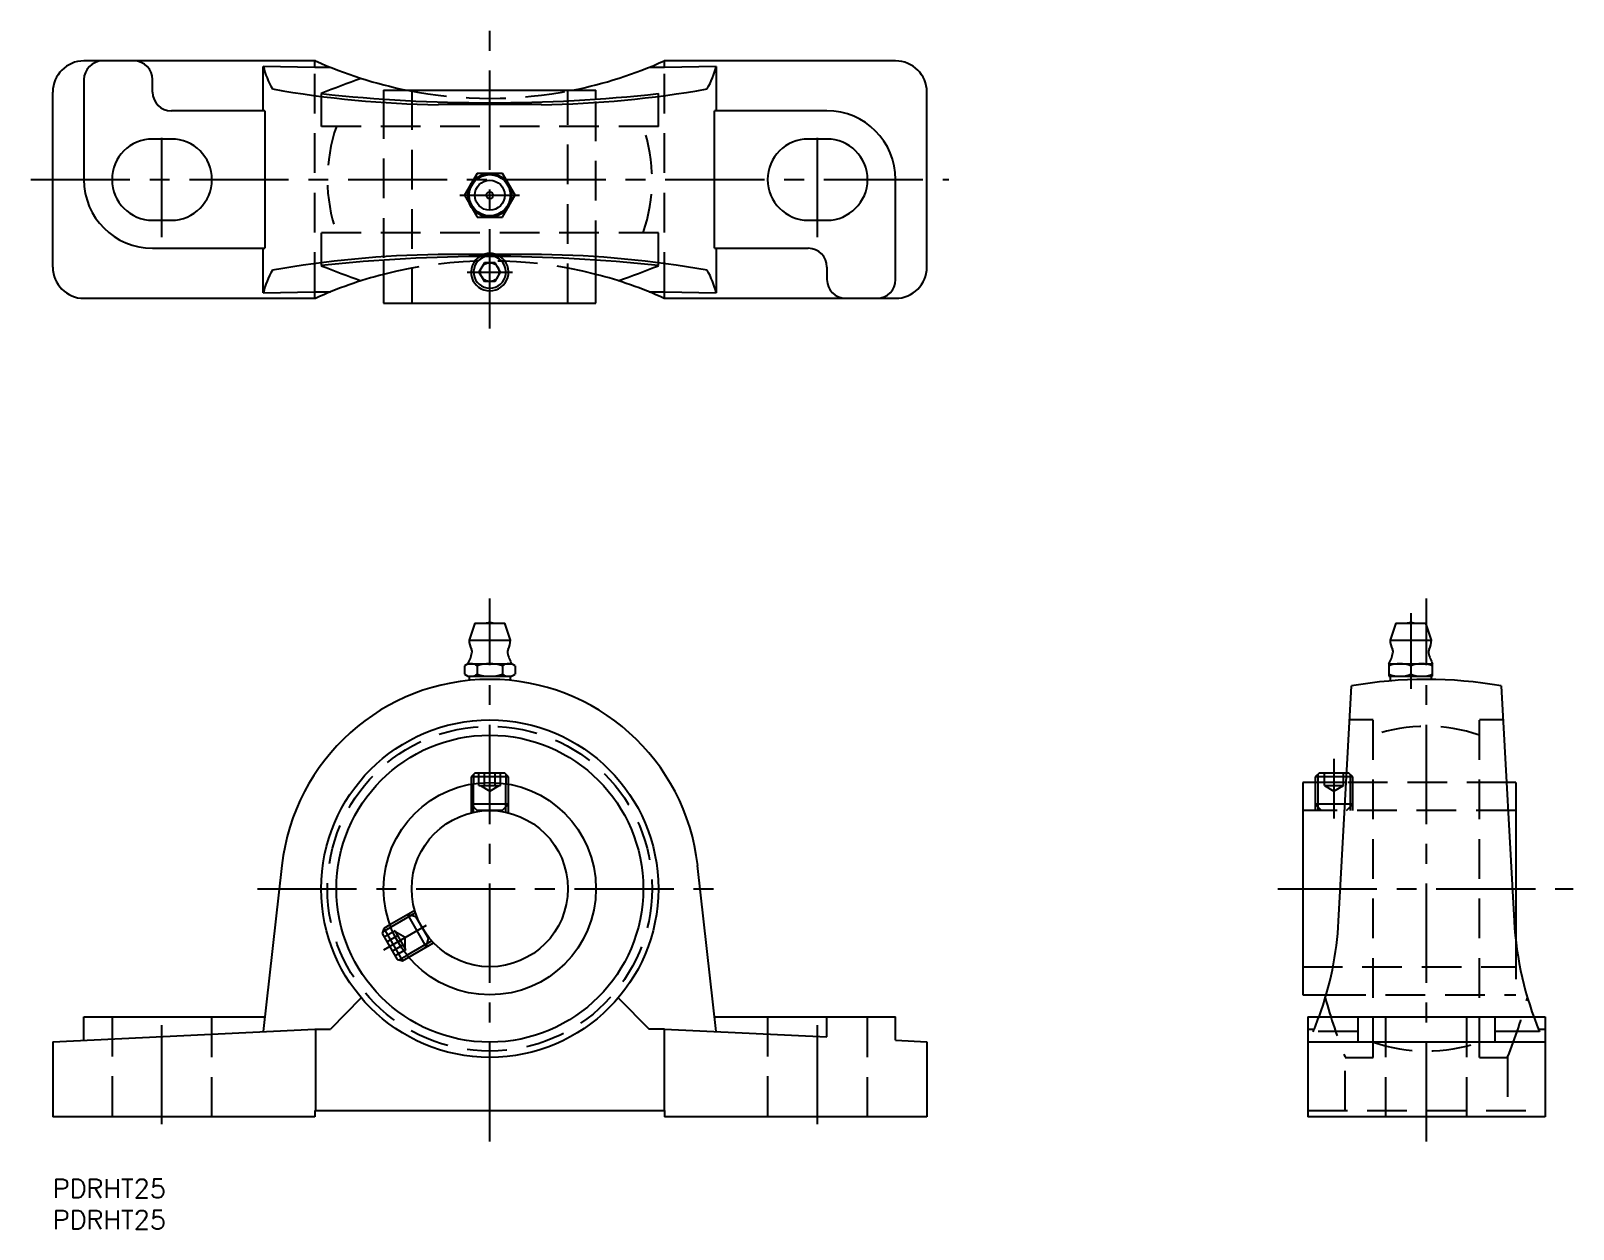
# Model space of a CAD drawing. Extents: x -3 to 244, y -8 to 184.
import ezdxf

# ---------------------------------------------------------------- set-up
doc = ezdxf.new("R2010")
doc.units = 0
doc.header["$LTSCALE"] = 0.5
doc.linetypes.add('CENTER', pattern=[50.8, 31.75, -6.35, 6.35, -6.35])
doc.linetypes.add('DASHED', pattern=[19.05, 12.7, -6.35])
for name, color, linetype in [('MSM_CENTER', 1, 'CENTER'), ('MSM_CONTINUOUS', 7, 'CONTINUOUS'), ('MSM_DASHED', 4, 'DASHED'), ('MSM_NARROW', 5, 'CONTINUOUS'), ('MSM_PART_NUMBER', 7, 'CONTINUOUS')]:
    doc.layers.add(name, color=color, linetype=linetype)
doc.styles.get("Standard").update_dxf_attribs({"font": 'txt.shx', "height": 3, "bigfont": 'bigfont.shx'})

msp = doc.modelspace()

# ---------------------------------------------------------------- linework, layer by layer
at = {"layer": 'MSM_CENTER'}
for p, q in [((70, 136.19), (70, 183.81)), ((17.5, 150.79), (17.5, 169.21)), ((122.5, 150.79), (122.5, 169.21)), ((-3.5, 160), (143.5, 160)), ((65.22, 157.5), (74.78, 157.5)), ((66.38, 145.2), (73.62, 145.2)), ((70, 6.05), (70, 92.95)), ((220, 6.05), (220, 92.95)), ((217.5, 90.6), (217.5, 78.5)), ((205.2, 67.3), (205.2, 57.73)), ((32.79, 46.5), (107.21, 46.5)), ((196.19, 46.5), (243.5, 46.5)), ((53.04, 36.71), (59.86, 40.64)), ((17.5, 8.8), (17.5, 27.2)), ((122.5, 8.8), (122.5, 27.2))]:
    msp.add_line(p, q, dxfattribs=at)
at = {"layer": 'MSM_CONTINUOUS'}
for p, q in [((42.07, 179), (5, 179)), ((42, 177.97), (33.73, 178.13)), ((33.73, 171), (33.73, 178.13)), ((42, 177.97), (42, 179)), ((44.48, 177.97), (42, 177.97)), ((98, 177.97), (95.52, 177.97)), ((135, 179), (97.93, 179)), ((98, 177.97), (98, 179)), ((106.27, 178.13), (98, 177.97)), ((106.27, 178.13), (106.27, 171)), ((5, 176), (5, 160)), ((16, 174), (16, 176)), ((0, 146), (0, 174)), ((53, 174.3), (87, 174.3)), ((53, 174.3), (53, 172.88)), ((87, 172.88), (87, 174.3)), ((140, 146), (140, 174)), ((34, 171), (19, 171)), ((34, 171), (34, 149)), ((78.27, 172), (61.73, 172)), ((124, 171), (106, 171)), ((106, 149), (106, 171)), ((19, 166.5), (16, 166.5)), ((124, 166.5), (121, 166.5)), ((67.98, 161), (65.96, 157.5)), ((72.02, 161), (67.98, 161)), ((74.04, 157.5), (72.02, 161)), ((135, 144), (135, 160)), ((65.96, 157.5), (67.98, 154)), ((72.02, 154), (74.04, 157.5)), ((16, 153.5), (19, 153.5)), ((67.98, 154), (72.02, 154)), ((121, 153.5), (124, 153.5)), ((16, 149), (34, 149)), ((33.73, 141.87), (33.73, 149)), ((106, 149), (121, 149)), ((106.27, 149), (106.27, 141.87)), ((53, 147.12), (53, 140.2)), ((78.27, 148), (61.73, 148)), ((69.13, 146.7), (68.27, 145.2)), ((70.87, 146.7), (69.13, 146.7)), ((71.73, 145.2), (70.87, 146.7)), ((87, 140.2), (87, 147.12)), ((124, 146), (124, 144)), ((68.27, 145.2), (69.13, 143.7)), ((70.87, 143.7), (69.13, 143.7)), ((70.87, 143.7), (71.73, 145.2)), ((5, 141), (42.07, 141)), ((33.73, 141.87), (42, 142.03)), ((42, 141), (42, 142.03)), ((42, 142.03), (44.48, 142.03)), ((95.52, 142.03), (98, 142.03)), ((97.93, 141), (135, 141)), ((98, 141), (98, 142.03)), ((98, 142.03), (106.27, 141.87)), ((53, 140.2), (87, 140.2)), ((67.6, 89), (66.7, 86.3)), ((67.6, 89), (72.4, 89)), ((73.3, 86.3), (72.4, 89)), ((215.1, 89), (214.2, 86.3)), ((215.1, 89), (219.9, 89)), ((220.8, 86.3), (219.9, 89)), ((66.7, 86.3), (73.3, 86.3)), ((214.2, 86.3), (220.8, 86.3)), ((65.96, 82.19), (65.96, 80.81)), ((66.5, 82.5), (66.2, 82.32)), ((66.5, 82.5), (73.5, 82.5)), ((67.98, 82.19), (67.98, 80.81)), ((72.02, 82.19), (72.02, 80.81)), ((73.8, 82.32), (73.5, 82.5)), ((74.04, 82.19), (74.04, 80.81)), ((214, 82.5), (214, 80.5)), ((214, 82.5), (221, 82.5)), ((221, 80.5), (221, 82.5)), ((66.2, 80.68), (66.5, 80.5)), ((66.5, 80.5), (73.5, 80.5)), ((66.7, 80.5), (66.7, 79.84)), ((73.3, 79.84), (73.3, 80.5)), ((73.5, 80.5), (73.8, 80.68)), ((214, 80.5), (221, 80.5)), ((214.2, 80.5), (214.2, 79.76)), ((220.8, 80), (220.8, 80.5)), ((205.94, 41.29), (208, 78.96)), ((232, 78.96), (234.06, 41.29)), ((67.61, 65), (67, 64.39)), ((67, 64.39), (67, 63.23)), ((73, 64.39), (67, 64.39)), ((72.39, 65), (67.61, 65)), ((73, 64.39), (72.39, 65)), ((73, 63.23), (73, 64.39)), ((202.81, 65), (202.2, 64.39)), ((207.2, 64.39), (202.2, 64.39)), ((202.2, 64.39), (202.2, 63.5)), ((207.24, 65), (202.81, 65)), ((207.16, 63.5), (200.2, 63.5)), ((200.2, 63.5), (200.2, 29.5)), ((234.3, 63.5), (232.84, 63.5)), ((234.3, 63.5), (234.3, 38.35)), ((36.71, 50.22), (33.73, 23.61)), ((106.27, 23.61), (103.29, 50.22)), ((53.01, 40.15), (52.79, 39.32)), ((54.01, 40.73), (53.01, 40.15)), ((53.01, 40.15), (56.01, 34.96)), ((52.79, 39.32), (55.17, 35.18)), ((55.17, 35.18), (56.01, 34.96)), ((56.01, 34.96), (57.01, 35.54)), ((49.36, 28.97), (44.48, 24)), ((90.64, 28.97), (95.52, 24)), ((200.2, 29.5), (203.95, 29.5)), ((5, 26), (34, 26)), ((5, 22.24), (5, 26)), ((106, 26), (135, 26)), ((124, 22.76), (124, 26)), ((135, 22.24), (135, 26)), ((201, 26), (231, 26)), ((201, 26), (201, 10)), ((231, 22), (231, 26)), ((237.2, 26), (239, 26)), ((239, 26), (239, 10)), ((0, 22), (42, 24)), ((42, 24), (44.48, 24)), ((42.07, 24), (42.07, 11)), ((98, 24), (95.52, 24)), ((97.93, 24), (97.93, 11)), ((98, 24), (124, 22.76)), ((135, 22.24), (140, 22)), ((238.13, 23.61), (231, 23.61)), ((237.97, 24), (239, 24)), ((0, 22), (0, 10)), ((140, 22), (140, 10)), ((201, 22), (239, 22)), ((42, 10), (0, 10)), ((42, 11), (42, 10)), ((42, 11), (98, 11)), ((98, 11), (98, 10)), ((140, 10), (98, 10)), ((239, 10), (201, 10))]:
    msp.add_line(p, q, dxfattribs=at)
for centre, radius in [((70, 157.5), 3.5), ((70, 157.5), 3.3), ((70, 157.5), 2.4), ((70, 157.5), 0.555), ((70, 145.2), 1.5), ((70, 46.5), 27), ((70, 46.5), 24.57), ((70, 46.5), 17), ((70, 46.5), 12.5)]:
    msp.add_circle(centre, radius, dxfattribs=at)
for centre, radius, start, end in [((5, 174), 5, 90, 180), ((8, 176), 3, 90, 180), ((13, 176), 3, 0, 90), ((45.93, 180.95), 12.51, 192.9908, 210.9592), ((70, 241.03), 68.02, 245.7594, 258.7905), ((70, 241.03), 68.02, 281.2095, 294.2406), ((94.07, 180.95), 12.51, 329.0408, 347.0092), ((135, 174), 5, 0, 90), ((108.23, 10.39), 175.93, 109.5307, 111.7648), ((19, 174), 3, 180, 270), ((64.05, 338.13), 166.15, 259.9976, 269.1995), ((70, 420.39), 248.09, 263.752, 276.248), ((75.95, 338.13), 166.15, 270.8005, 280.0024), ((124, 160), 11, 360, 90), ((16, 160), 6.5, 90, 270), ((19, 160), 6.5, 270, 90), ((121, 160), 6.5, 90, 270), ((124, 160), 6.5, 270, 90), ((16, 160), 11, 180, 270), ((121, 146), 3, 0, 90), ((5, 146), 5, 180, 270), ((64.05, -18.13), 166.15, 90.8005, 100.0024), ((70, -100.39), 248.09, 83.752, 96.248), ((108.23, 309.61), 175.93, 248.2352, 250.4693), ((70, 145.2), 3, 123.6878, 56.3122), ((70, 145.2), 2.59, 105.4018, 74.5982), ((75.95, -18.13), 166.15, 79.9976, 89.1995), ((31.77, 309.61), 175.93, 289.5307, 291.7648), ((135, 146), 5, 270, 0), ((45.93, 139.05), 12.51, 149.0408, 167.0092), ((70, 78.97), 68.02, 104.4723, 114.2406), ((70, 78.97), 68.02, 65.7594, 75.5277), ((94.07, 139.05), 12.51, 12.9908, 30.9592), ((127, 144), 3, 180, 270), ((132, 144), 3, 270, 360), ((70, 87.51), 1.59, 69.5582, 110.4418), ((217.5, 87.51), 1.59, 69.5582, 110.4418), ((61.26, 85.43), 6, 330.7697, 348.6668), ((70, 86.3), 3.3, 180, 207.4808), ((66.36, 84.41), 0.8, 348.6668, 27.4808), ((73.64, 84.41), 0.8, 152.5192, 191.3332), ((78.74, 85.43), 6, 191.3332, 209.2303), ((70, 86.3), 3.3, 332.5192, 0), ((208.76, 85.43), 6, 330.7697, 348.6668), ((217.5, 86.3), 3.3, 180, 207.4808), ((213.86, 84.41), 0.8, 348.6668, 27.4808), ((221.14, 84.41), 0.8, 152.5192, 191.3332), ((226.24, 85.43), 6, 191.3332, 209.2303), ((217.5, 86.3), 3.3, 332.5192, 0), ((66.97, 80.71), 1.79, 55.6158, 124.3842), ((70, 75.81), 6.69, 72.412, 107.588), ((73.03, 80.71), 1.79, 55.6158, 124.3842), ((215.75, 77.45), 5.05, 69.7438, 110.2562), ((219.25, 77.45), 5.05, 69.7438, 110.2562), ((70, 46.5), 33.5, 6.3777, 173.6223), ((66.97, 82.29), 1.79, 235.6158, 304.3842), ((70, 87.19), 6.69, 252.412, 287.588), ((73.03, 82.29), 1.79, 235.6158, 304.3842), ((220, 10), 70, 80.1291, 99.8709), ((215.75, 85.55), 5.05, 249.7438, 290.2562), ((219.25, 85.55), 5.05, 249.7438, 290.2562), ((153.02, 44.18), 53, 339.9391, 356.876), ((286.98, 44.18), 53, 183.124, 202.8415)]:
    msp.add_arc(centre, radius, start, end, dxfattribs=at)
at = {"layer": 'MSM_DASHED'}
for p, q in [((42, 142.03), (42, 177.97)), ((98, 142.03), (98, 177.97)), ((43, 173.77), (43, 168.5)), ((57.5, 174.3), (57.5, 140.2)), ((82.5, 140.2), (82.5, 174.3)), ((97, 168.5), (97, 173.77)), ((53, 172.88), (53, 147.12)), ((87, 147.12), (87, 172.88)), ((97, 168.5), (43, 168.5)), ((97, 151.5), (43, 151.5)), ((43, 151.5), (43, 146.23)), ((97, 146.23), (97, 151.5)), ((211.5, 73.5), (207.7, 73.5)), ((211.5, 19.5), (211.5, 73.5)), ((228.5, 19.5), (228.5, 73.5)), ((232.3, 73.5), (228.5, 73.5)), ((68.27, 63), (68.27, 65)), ((69.13, 63), (69.13, 65)), ((70.87, 63), (70.87, 65)), ((71.73, 63), (71.73, 65)), ((203.7, 63), (203.7, 65)), ((206.7, 63), (206.7, 65)), ((208.2, 64.39), (207.2, 64.39)), ((207.59, 65), (207.24, 65)), ((208.2, 64.39), (207.59, 65)), ((207.79, 64.79), (207.79, 59)), ((208.2, 59), (208.2, 64.39)), ((67, 63.23), (67, 58.63)), ((67.41, 58.73), (67.41, 63.3)), ((68.27, 63), (71.73, 63)), ((68.5, 63), (70, 62.13)), ((70, 62.13), (71.5, 63)), ((72.59, 58.73), (72.59, 63.3)), ((73, 58.63), (73, 63.23)), ((202.2, 63.5), (202.2, 59)), ((202.61, 63.5), (202.61, 59)), ((203.7, 63), (206.7, 63)), ((203.7, 63), (205.2, 62.13)), ((205.2, 62.13), (206.7, 63)), ((232.84, 63.5), (207.16, 63.5)), ((67, 60), (68, 59)), ((73, 60), (67, 60)), ((72, 59), (73, 60)), ((202.2, 60), (203.2, 59)), ((208.2, 60), (202.2, 60)), ((207.2, 59), (208.2, 60)), ((72, 59), (68, 59)), ((234.3, 59), (200.2, 59)), ((57.99, 43.03), (54.01, 40.73)), ((58.11, 42.63), (54.15, 40.35)), ((58.17, 41.98), (56.81, 42.35)), ((56.81, 42.35), (59.81, 37.15)), ((54.84, 39.75), (53.11, 38.75)), ((56.58, 36.75), (54.84, 39.75)), ((56.46, 38.68), (54.96, 39.55)), ((58.17, 41.98), (60.17, 38.52)), ((55.28, 39), (53.55, 38)), ((56.14, 37.5), (54.41, 36.5)), ((56.46, 36.95), (56.46, 38.68)), ((60.71, 38.14), (56.75, 35.85)), ((57.01, 35.54), (60.99, 37.83)), ((59.81, 37.15), (60.17, 38.52)), ((234.3, 38.35), (234.3, 29.5)), ((56.58, 36.75), (54.84, 35.75)), ((200.2, 34), (234.3, 34)), ((203.95, 29.5), (234.3, 29.5)), ((9.5, 26), (9.5, 10)), ((25.5, 10), (25.5, 26)), ((114.5, 26), (114.5, 10)), ((130.5, 10), (130.5, 26)), ((209, 26), (209, 22)), ((213.5, 10), (213.5, 26)), ((226.5, 10), (226.5, 26)), ((231, 26), (237.2, 26)), ((201, 24), (202.03, 24)), ((209, 23.61), (201.87, 23.61)), ((207, 11), (207, 19.51)), ((207, 19.5), (211.5, 19.5)), ((228.5, 19.5), (233, 19.5)), ((233, 19.51), (233, 11)), ((201, 11), (239, 11))]:
    msp.add_line(p, q, dxfattribs=at)
msp.add_circle((70, 46.5), 26, dxfattribs=at)
for centre, radius, start, end in [((70, 241.03), 68.02, 258.7905, 281.2095), ((70, 160), 26, 160.9179, 199.0821), ((70, 160), 26, 340.9179, 19.0821), ((70, 78.97), 68.02, 75.5277, 104.4723), ((70, 145.2), 3, 56.3122, 123.6878), ((70, 145.2), 2.59, 74.5982, 105.4018), ((220, 46.5), 26, 70.9179, 109.0821), ((287.65, 51.83), 86.89, 195.2124, 201.8369), ((152.35, 51.83), 86.89, 338.1631, 344.7876), ((153.02, 44.18), 53, 337.1585, 339.9391), ((220, 46.5), 26, 250.9179, 289.0821)]:
    msp.add_arc(centre, radius, start, end, dxfattribs=at)
at = {"layer": 'MSM_NARROW'}
for p, q in [((67.41, 64.79), (67.41, 63.3)), ((72.59, 64.79), (72.59, 63.3)), ((202.61, 64.79), (202.61, 63.5)), ((52.86, 39.6), (54.15, 40.35)), ((55.46, 35.11), (56.75, 35.85))]:
    msp.add_line(p, q, dxfattribs=at)

# ---------------------------------------------------------------- texts
at = {"layer": 'MSM_PART_NUMBER'}
for p in [(0, -3), (0, -8)]:
    msp.add_text('PDRHT25', height=3, dxfattribs=at).set_placement(p)

doc.saveas('drawing.dxf')
